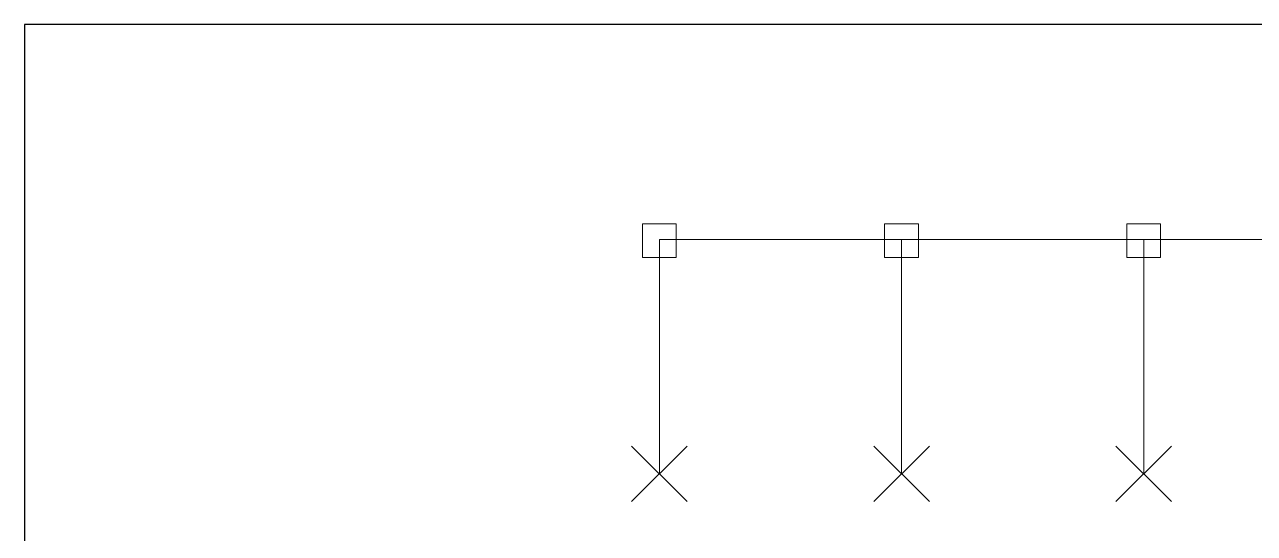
# Model space of a CAD drawing. Extents: x -5343388 to 7033982, y -486386 to 188356.
# Drawn here: x 384381 to 388711, y -408724 to -406934 of the extents above; entities that cross this region are included whole.
import ezdxf

# ---------------------------------------------------------------- set-up
doc = ezdxf.new("R2010")
doc.units = 0
doc.header["$MEASUREMENT"] = 0
doc.layers.add('wire', color=3, linetype='Continuous')
doc.layers.add('Wire Hatch', color=7, linetype='Continuous', lineweight=15)

msp = doc.modelspace()

# ---------------------------------------------------------------- linework, layer by layer
at = {"layer": 'wire'}
for p, q in [((396027.62956, -406934.02979), (384381.49693, -406934.02979)), ((384381.49693, -406934.02979), (384381.49693, -412453.57823)), ((396027.62956, -406934.02979), (387468.57863, -406934.02979))]:
    msp.add_line(p, q, dxfattribs=at)
at = {"layer": 'Wire Hatch'}
for p, q in [((394291.0663, -407689.73733), (386616.3287, -407689.73733)), ((386616.3287, -407689.73733), (386616.3287, -408514.9431)), ((387469.07732, -407689.73733), (387469.07732, -408514.9431)), ((388321.82594, -407689.73733), (388321.82594, -408514.9431)), ((386714.12486, -408612.73926), (386518.53254, -408417.14694)), ((386518.53254, -408612.73926), (386714.12486, -408417.14694)), ((387566.87348, -408612.73926), (387371.28116, -408417.14694)), ((387371.28116, -408612.73926), (387566.87348, -408417.14694)), ((388419.6221, -408612.73926), (388224.02978, -408417.14694)), ((388224.02978, -408612.73926), (388419.6221, -408417.14694))]:
    msp.add_line(p, q, dxfattribs=at)
for points in [[(386675.55681, -407635.24941), (386675.55681, -407754.1125), (386556.69372, -407754.1125), (386556.69372, -407635.24941)], [(387528.30543, -407635.24941), (387528.30543, -407754.1125), (387409.44235, -407754.1125), (387409.44235, -407635.24941)], [(388381.05405, -407635.24941), (388381.05405, -407754.1125), (388262.19097, -407754.1125), (388262.19097, -407635.24941)]]:
    msp.add_lwpolyline(points, close=True, dxfattribs=at)

doc.saveas('drawing.dxf')
